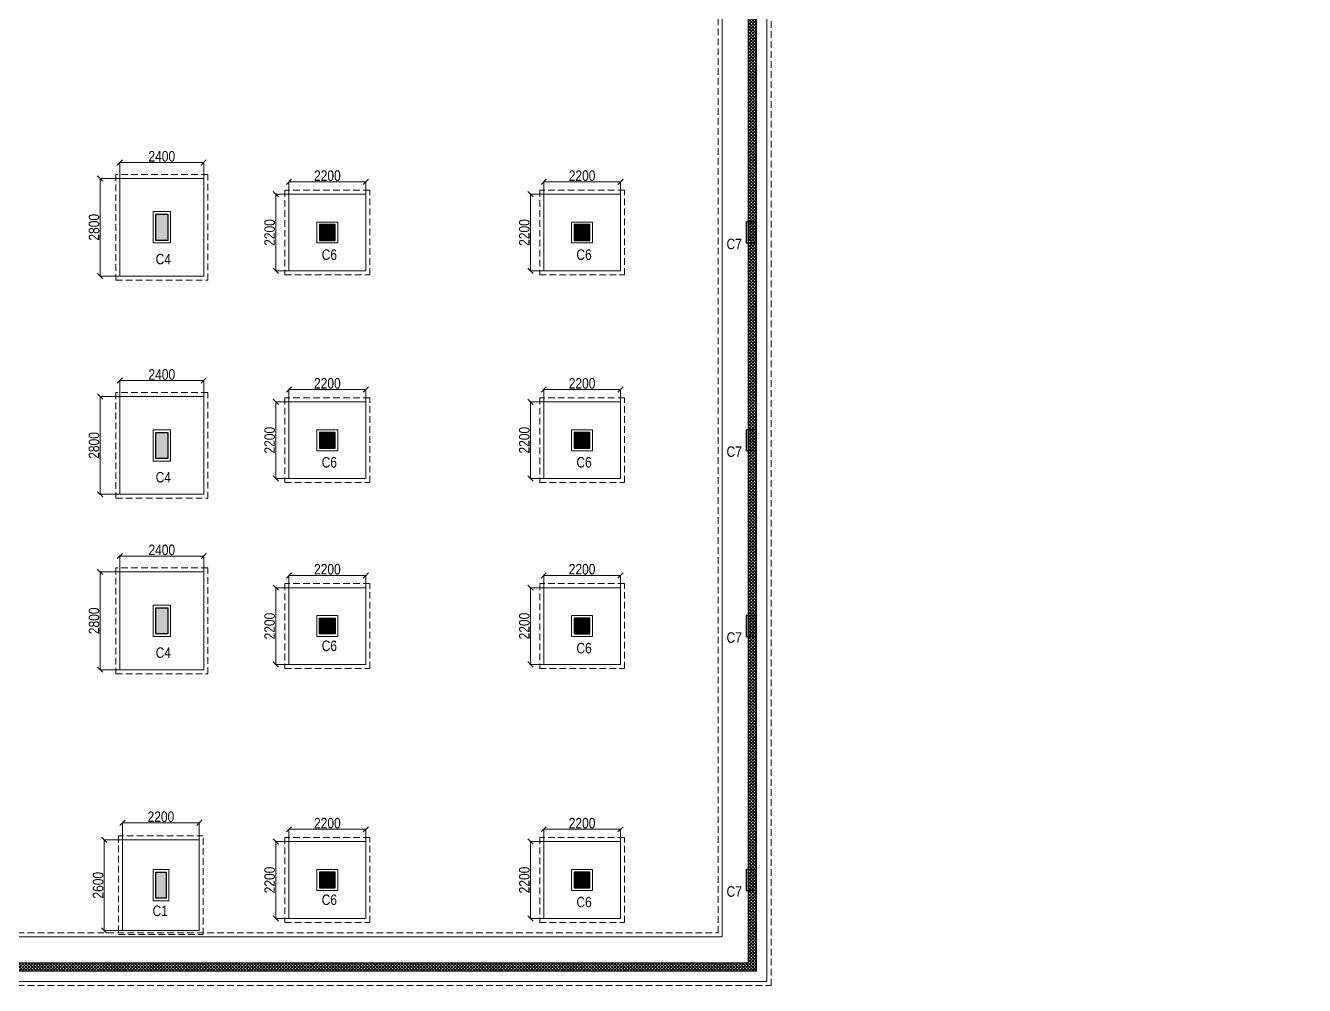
# Model space of a CAD drawing. Header units: millimetres. Extents: x 1112055 to 3390982, y -148532 to 766891.
# Drawn here: x 2014855 to 2051507, y 614217 to 641715 of the extents above; entities that cross this region are included whole.
import ezdxf

# ---------------------------------------------------------------- set-up
doc = ezdxf.new("R2010")
doc.units = ezdxf.units.MM
doc.header["$PDMODE"] = 35
doc.header["$PDSIZE"] = -25
doc.linetypes.add('Hidden', pattern=[9.525, 6.35, -3.175])
for name, color, linetype, lineweight in [('B COL. NO.', 3, 'Continuous', 20), ('B FINAL COLUMN', 1, 'Continuous', 30), ('B FOOTING', 49, 'Continuous', 20), ('B FOOTING DIM', 234, 'Continuous', 9), ('B HATCH', 250, 'Continuous', 0), ('B P.C.C', 251, 'Continuous', 0), ('B TITLE BLOCK', 250, 'Continuous', 0)]:
    doc.layers.add(name, color=color, linetype=linetype, lineweight=lineweight)
doc.layers.add('B Pedestal', color=7, linetype='Continuous', lineweight=9, true_color=0x5c8948)
doc.layers.add('B-COL HT', color=7, linetype='Continuous', lineweight=0, true_color=0x4e4f45)
doc.styles.add('SWINC', font='swissc.ttf')
doc.dimstyles.new('BHOOMI', dxfattribs={"dimtxt": 230, "dimasz": 150, "dimexe": 10, "dimexo": 0, "dimgap": 25, "dimtad": 1, "dimdec": 0, "dimzin": 0, "dimdsep": 46, "dimtxsty": 'SWINC', "dimblk": 'OBLIQUE', "dimcen": 0.09, "dimclrd": 250, "dimclre": 250, "dimclrt": 256, "dimaunit": 1, "dimadec": 3, "dimazin": 0, "dimtfac": 1, "dimtdec": 0, "dimtofl": 0, "dimtmove": 1, "dimatfit": 3, "dimfxl": 100, "dimtolj": 1, "dimtzin": 0, "dimlwd": 9, "dimlwe": 5, "dimarcsym": 0})

# ---------------------------------------------------------------- blocks, each defined once
blk = doc.blocks.new('_Oblique')
at = {"color": 0, "linetype": 'ByBlock', "lineweight": -2}
blk.add_line((-0.5, -0.5), (0.5, 0.5), dxfattribs=at)
blk = doc.blocks.new('*D2893')
at = {"layer": 'B FOOTING DIM', "color": 250, "lineweight": 5, "ltscale": 0.5, "transparency": 16777216}
for p, q in [((2017634, 618387), (2017634, 618884)), ((2017634, 618874), (2019834, 618874)), ((2019834, 618387), (2019834, 618884))]:
    blk.add_line(p, q, dxfattribs=at)
at = {"layer": 'Defpoints', "color": 0, "transparency": 16777216}
for p in [(2019834, 618874), (2017634, 618387), (2019834, 618387)]:
    blk.add_point(p, dxfattribs=at)
at = {"layer": 'B FOOTING DIM', "color": 250, "lineweight": 5, "transparency": 16777216, "xscale": 150, "yscale": 150, "zscale": 150, "rotation": 180}
blk.add_blockref('_Oblique', (2017634, 618874), dxfattribs=at)
at = {"layer": 'B FOOTING DIM', "color": 250, "lineweight": 5, "transparency": 16777216, "xscale": 150, "yscale": 150, "zscale": 150}
blk.add_blockref('_Oblique', (2019834, 618874), dxfattribs=at)
at = {"layer": 'B FOOTING DIM', "transparency": 16777216, "insert": (2018734, 619049), "char_height": 300, "attachment_point": 5, "style": 'SWINC'}
blk.add_mtext('\\A1;2200', dxfattribs=at)
blk = doc.blocks.new('*D2894')
at = {"layer": 'B FOOTING DIM', "color": 250, "lineweight": 5, "ltscale": 0.5, "transparency": 16777216}
for p, q in [((2017634, 618387), (2017100, 618387)), ((2017110, 618387), (2017110, 615787)), ((2017634, 615787), (2017100, 615787))]:
    blk.add_line(p, q, dxfattribs=at)
at = {"layer": 'Defpoints', "color": 0, "transparency": 16777216}
for p in [(2017634, 618387), (2017110, 615787), (2017634, 615787)]:
    blk.add_point(p, dxfattribs=at)
at = {"layer": 'B FOOTING DIM', "color": 250, "lineweight": 5, "transparency": 16777216, "xscale": 150, "yscale": 150, "zscale": 150}
for p, rotation in [((2017110, 618387), 90), ((2017110, 615787), 270)]:
    blk.add_blockref('_Oblique', p, dxfattribs=dict(at, rotation=rotation))
at = {"layer": 'B FOOTING DIM', "transparency": 16777216, "insert": (2016935, 617087), "char_height": 300, "attachment_point": 5, "rotation": 90, "style": 'SWINC'}
blk.add_mtext('\\A1;2600', dxfattribs=at)
blk = doc.blocks.new('*D2919')
at = {"layer": 'B FOOTING DIM', "color": 250, "lineweight": 5, "ltscale": 0.5, "transparency": 16777216}
for p, q in [((2017559, 631087), (2016981, 631087)), ((2016991, 631087), (2016991, 628287)), ((2017559, 628287), (2016981, 628287))]:
    blk.add_line(p, q, dxfattribs=at)
at = {"layer": 'Defpoints', "color": 0, "transparency": 16777216}
for p in [(2017559, 631087), (2016991, 628287), (2017559, 628287)]:
    blk.add_point(p, dxfattribs=at)
at = {"layer": 'B FOOTING DIM', "color": 250, "lineweight": 5, "transparency": 16777216, "xscale": 150, "yscale": 150, "zscale": 150}
for p, rotation in [((2016991, 631087), 90), ((2016991, 628287), 270)]:
    blk.add_blockref('_Oblique', p, dxfattribs=dict(at, rotation=rotation))
at = {"layer": 'B FOOTING DIM', "transparency": 16777216, "insert": (2016816, 629687), "char_height": 300, "attachment_point": 5, "rotation": 90, "style": 'SWINC'}
blk.add_mtext('\\A1;2800', dxfattribs=at)
blk = doc.blocks.new('*D2920')
at = {"layer": 'B FOOTING DIM', "color": 250, "lineweight": 5, "ltscale": 0.5, "transparency": 16777216}
for p, q in [((2017559, 631087), (2017559, 631554)), ((2017559, 631544), (2019959, 631544)), ((2019959, 631087), (2019959, 631554))]:
    blk.add_line(p, q, dxfattribs=at)
at = {"layer": 'Defpoints', "color": 0, "transparency": 16777216}
for p in [(2019959, 631544), (2017559, 631087), (2019959, 631087)]:
    blk.add_point(p, dxfattribs=at)
at = {"layer": 'B FOOTING DIM', "color": 250, "lineweight": 5, "transparency": 16777216, "xscale": 150, "yscale": 150, "zscale": 150, "rotation": 180}
blk.add_blockref('_Oblique', (2017559, 631544), dxfattribs=at)
at = {"layer": 'B FOOTING DIM', "color": 250, "lineweight": 5, "transparency": 16777216, "xscale": 150, "yscale": 150, "zscale": 150}
blk.add_blockref('_Oblique', (2019959, 631544), dxfattribs=at)
at = {"layer": 'B FOOTING DIM', "transparency": 16777216, "insert": (2018759, 631719), "char_height": 300, "attachment_point": 5, "style": 'SWINC'}
blk.add_mtext('\\A1;2400', dxfattribs=at)
blk = doc.blocks.new('*D2921')
at = {"layer": 'B FOOTING DIM', "color": 250, "lineweight": 5, "ltscale": 0.5, "transparency": 16777216}
for p, q in [((2017559, 637337), (2016981, 637337)), ((2016991, 637337), (2016991, 634537)), ((2017559, 634537), (2016981, 634537))]:
    blk.add_line(p, q, dxfattribs=at)
at = {"layer": 'Defpoints', "color": 0, "transparency": 16777216}
for p in [(2017559, 637337), (2016991, 634537), (2017559, 634537)]:
    blk.add_point(p, dxfattribs=at)
at = {"layer": 'B FOOTING DIM', "color": 250, "lineweight": 5, "transparency": 16777216, "xscale": 150, "yscale": 150, "zscale": 150}
for p, rotation in [((2016991, 637337), 90), ((2016991, 634537), 270)]:
    blk.add_blockref('_Oblique', p, dxfattribs=dict(at, rotation=rotation))
at = {"layer": 'B FOOTING DIM', "transparency": 16777216, "insert": (2016816, 635937), "char_height": 300, "attachment_point": 5, "rotation": 90, "style": 'SWINC'}
blk.add_mtext('\\A1;2800', dxfattribs=at)
blk = doc.blocks.new('*D2922')
at = {"layer": 'B FOOTING DIM', "color": 250, "lineweight": 5, "ltscale": 0.5, "transparency": 16777216}
for p, q in [((2017559, 637337), (2017559, 637804)), ((2017559, 637794), (2019959, 637794)), ((2019959, 637337), (2019959, 637804))]:
    blk.add_line(p, q, dxfattribs=at)
at = {"layer": 'Defpoints', "color": 0, "transparency": 16777216}
for p in [(2019959, 637794), (2017559, 637337), (2019959, 637337)]:
    blk.add_point(p, dxfattribs=at)
at = {"layer": 'B FOOTING DIM', "color": 250, "lineweight": 5, "transparency": 16777216, "xscale": 150, "yscale": 150, "zscale": 150, "rotation": 180}
blk.add_blockref('_Oblique', (2017559, 637794), dxfattribs=at)
at = {"layer": 'B FOOTING DIM', "color": 250, "lineweight": 5, "transparency": 16777216, "xscale": 150, "yscale": 150, "zscale": 150}
blk.add_blockref('_Oblique', (2019959, 637794), dxfattribs=at)
at = {"layer": 'B FOOTING DIM', "transparency": 16777216, "insert": (2018759, 637969), "char_height": 300, "attachment_point": 5, "style": 'SWINC'}
blk.add_mtext('\\A1;2400', dxfattribs=at)
blk = doc.blocks.new('*D2605')
at = {"layer": 'B FOOTING DIM', "color": 250, "lineweight": 5, "ltscale": 0.5, "transparency": 16777216}
for p, q in [((2029704, 618337), (2029315, 618337)), ((2029325, 618337), (2029325, 616137)), ((2029704, 616137), (2029315, 616137))]:
    blk.add_line(p, q, dxfattribs=at)
at = {"layer": 'Defpoints', "color": 0, "transparency": 16777216}
for p in [(2029704, 618337), (2029325, 616137), (2029704, 616137)]:
    blk.add_point(p, dxfattribs=at)
at = {"layer": 'B FOOTING DIM', "color": 250, "lineweight": 5, "transparency": 16777216, "xscale": 150, "yscale": 150, "zscale": 150}
for p, rotation in [((2029325, 618337), 90), ((2029325, 616137), 270)]:
    blk.add_blockref('_Oblique', p, dxfattribs=dict(at, rotation=rotation))
at = {"layer": 'B FOOTING DIM', "transparency": 16777216, "insert": (2029150, 617237), "char_height": 300, "attachment_point": 5, "rotation": 90, "style": 'SWINC'}
blk.add_mtext('\\A1;2200', dxfattribs=at)
blk = doc.blocks.new('*D2606')
at = {"layer": 'B FOOTING DIM', "color": 250, "lineweight": 5, "ltscale": 0.5, "transparency": 16777216}
for p, q in [((2029704, 618337), (2029704, 618699)), ((2029704, 618689), (2031904, 618689)), ((2031904, 618337), (2031904, 618699))]:
    blk.add_line(p, q, dxfattribs=at)
at = {"layer": 'Defpoints', "color": 0, "transparency": 16777216}
for p in [(2029704, 618337), (2031904, 618689), (2031904, 618337)]:
    blk.add_point(p, dxfattribs=at)
at = {"layer": 'B FOOTING DIM', "color": 250, "lineweight": 5, "transparency": 16777216, "xscale": 150, "yscale": 150, "zscale": 150, "rotation": 180}
blk.add_blockref('_Oblique', (2029704, 618689), dxfattribs=at)
at = {"layer": 'B FOOTING DIM', "color": 250, "lineweight": 5, "transparency": 16777216, "xscale": 150, "yscale": 150, "zscale": 150}
blk.add_blockref('_Oblique', (2031904, 618689), dxfattribs=at)
at = {"layer": 'B FOOTING DIM', "transparency": 16777216, "insert": (2030804, 618864), "char_height": 300, "attachment_point": 5, "style": 'SWINC'}
blk.add_mtext('\\A1;2200', dxfattribs=at)
blk = doc.blocks.new('*D2607')
at = {"layer": 'B FOOTING DIM', "color": 250, "lineweight": 5, "ltscale": 0.5, "transparency": 16777216}
for p, q in [((2022404, 618337), (2022015, 618337)), ((2022025, 618337), (2022025, 616137)), ((2022404, 616137), (2022015, 616137))]:
    blk.add_line(p, q, dxfattribs=at)
at = {"layer": 'Defpoints', "color": 0, "transparency": 16777216}
for p in [(2022404, 618337), (2022025, 616137), (2022404, 616137)]:
    blk.add_point(p, dxfattribs=at)
at = {"layer": 'B FOOTING DIM', "color": 250, "lineweight": 5, "transparency": 16777216, "xscale": 150, "yscale": 150, "zscale": 150}
for p, rotation in [((2022025, 618337), 90), ((2022025, 616137), 270)]:
    blk.add_blockref('_Oblique', p, dxfattribs=dict(at, rotation=rotation))
at = {"layer": 'B FOOTING DIM', "transparency": 16777216, "insert": (2021850, 617237), "char_height": 300, "attachment_point": 5, "rotation": 90, "style": 'SWINC'}
blk.add_mtext('\\A1;2200', dxfattribs=at)
blk = doc.blocks.new('*D2608')
at = {"layer": 'B FOOTING DIM', "color": 250, "lineweight": 5, "ltscale": 0.5, "transparency": 16777216}
for p, q in [((2022404, 618337), (2022404, 618699)), ((2022404, 618689), (2024604, 618689)), ((2024604, 618337), (2024604, 618699))]:
    blk.add_line(p, q, dxfattribs=at)
at = {"layer": 'Defpoints', "color": 0, "transparency": 16777216}
for p in [(2022404, 618337), (2024604, 618689), (2024604, 618337)]:
    blk.add_point(p, dxfattribs=at)
at = {"layer": 'B FOOTING DIM', "color": 250, "lineweight": 5, "transparency": 16777216, "xscale": 150, "yscale": 150, "zscale": 150, "rotation": 180}
blk.add_blockref('_Oblique', (2022404, 618689), dxfattribs=at)
at = {"layer": 'B FOOTING DIM', "color": 250, "lineweight": 5, "transparency": 16777216, "xscale": 150, "yscale": 150, "zscale": 150}
blk.add_blockref('_Oblique', (2024604, 618689), dxfattribs=at)
at = {"layer": 'B FOOTING DIM', "transparency": 16777216, "insert": (2023504, 618864), "char_height": 300, "attachment_point": 5, "style": 'SWINC'}
blk.add_mtext('\\A1;2200', dxfattribs=at)
blk = doc.blocks.new('*D2609')
at = {"layer": 'B FOOTING DIM', "color": 250, "lineweight": 5, "ltscale": 0.5, "transparency": 16777216}
for p, q in [((2022404, 625612), (2022015, 625612)), ((2022025, 625612), (2022025, 623412)), ((2022404, 623412), (2022015, 623412))]:
    blk.add_line(p, q, dxfattribs=at)
at = {"layer": 'Defpoints', "color": 0, "transparency": 16777216}
for p in [(2022404, 625612), (2022025, 623412), (2022404, 623412)]:
    blk.add_point(p, dxfattribs=at)
at = {"layer": 'B FOOTING DIM', "color": 250, "lineweight": 5, "transparency": 16777216, "xscale": 150, "yscale": 150, "zscale": 150}
for p, rotation in [((2022025, 625612), 90), ((2022025, 623412), 270)]:
    blk.add_blockref('_Oblique', p, dxfattribs=dict(at, rotation=rotation))
at = {"layer": 'B FOOTING DIM', "transparency": 16777216, "insert": (2021850, 624512), "char_height": 300, "attachment_point": 5, "rotation": 90, "style": 'SWINC'}
blk.add_mtext('\\A1;2200', dxfattribs=at)
blk = doc.blocks.new('*D2610')
at = {"layer": 'B FOOTING DIM', "color": 250, "lineweight": 5, "ltscale": 0.5, "transparency": 16777216}
for p, q in [((2022404, 625612), (2022404, 625974)), ((2022404, 625964), (2024604, 625964)), ((2024604, 625612), (2024604, 625974))]:
    blk.add_line(p, q, dxfattribs=at)
at = {"layer": 'Defpoints', "color": 0, "transparency": 16777216}
for p in [(2024604, 625964), (2022404, 625612), (2024604, 625612)]:
    blk.add_point(p, dxfattribs=at)
at = {"layer": 'B FOOTING DIM', "color": 250, "lineweight": 5, "transparency": 16777216, "xscale": 150, "yscale": 150, "zscale": 150, "rotation": 180}
blk.add_blockref('_Oblique', (2022404, 625964), dxfattribs=at)
at = {"layer": 'B FOOTING DIM', "color": 250, "lineweight": 5, "transparency": 16777216, "xscale": 150, "yscale": 150, "zscale": 150}
blk.add_blockref('_Oblique', (2024604, 625964), dxfattribs=at)
at = {"layer": 'B FOOTING DIM', "transparency": 16777216, "insert": (2023504, 626139), "char_height": 300, "attachment_point": 5, "style": 'SWINC'}
blk.add_mtext('\\A1;2200', dxfattribs=at)
blk = doc.blocks.new('*D2611')
at = {"layer": 'B FOOTING DIM', "color": 250, "lineweight": 5, "ltscale": 0.5, "transparency": 16777216}
for p, q in [((2029704, 625612), (2029315, 625612)), ((2029325, 625612), (2029325, 623412)), ((2029704, 623412), (2029315, 623412))]:
    blk.add_line(p, q, dxfattribs=at)
at = {"layer": 'Defpoints', "color": 0, "transparency": 16777216}
for p in [(2029704, 625612), (2029325, 623412), (2029704, 623412)]:
    blk.add_point(p, dxfattribs=at)
at = {"layer": 'B FOOTING DIM', "color": 250, "lineweight": 5, "transparency": 16777216, "xscale": 150, "yscale": 150, "zscale": 150}
for p, rotation in [((2029325, 625612), 90), ((2029325, 623412), 270)]:
    blk.add_blockref('_Oblique', p, dxfattribs=dict(at, rotation=rotation))
at = {"layer": 'B FOOTING DIM', "transparency": 16777216, "insert": (2029150, 624512), "char_height": 300, "attachment_point": 5, "rotation": 90, "style": 'SWINC'}
blk.add_mtext('\\A1;2200', dxfattribs=at)
blk = doc.blocks.new('*D2612')
at = {"layer": 'B FOOTING DIM', "color": 250, "lineweight": 5, "ltscale": 0.5, "transparency": 16777216}
for p, q in [((2029704, 625612), (2029704, 625974)), ((2029704, 625964), (2031904, 625964)), ((2031904, 625612), (2031904, 625974))]:
    blk.add_line(p, q, dxfattribs=at)
at = {"layer": 'Defpoints', "color": 0, "transparency": 16777216}
for p in [(2031904, 625964), (2029704, 625612), (2031904, 625612)]:
    blk.add_point(p, dxfattribs=at)
at = {"layer": 'B FOOTING DIM', "color": 250, "lineweight": 5, "transparency": 16777216, "xscale": 150, "yscale": 150, "zscale": 150, "rotation": 180}
blk.add_blockref('_Oblique', (2029704, 625964), dxfattribs=at)
at = {"layer": 'B FOOTING DIM', "color": 250, "lineweight": 5, "transparency": 16777216, "xscale": 150, "yscale": 150, "zscale": 150}
blk.add_blockref('_Oblique', (2031904, 625964), dxfattribs=at)
at = {"layer": 'B FOOTING DIM', "transparency": 16777216, "insert": (2030804, 626139), "char_height": 300, "attachment_point": 5, "style": 'SWINC'}
blk.add_mtext('\\A1;2200', dxfattribs=at)
blk = doc.blocks.new('*D2613')
at = {"layer": 'B FOOTING DIM', "color": 250, "lineweight": 5, "ltscale": 0.5, "transparency": 16777216}
for p, q in [((2029704, 630937), (2029315, 630937)), ((2029325, 630937), (2029325, 628737)), ((2029704, 628737), (2029315, 628737))]:
    blk.add_line(p, q, dxfattribs=at)
at = {"layer": 'Defpoints', "color": 0, "transparency": 16777216}
for p in [(2029704, 630937), (2029325, 628737), (2029704, 628737)]:
    blk.add_point(p, dxfattribs=at)
at = {"layer": 'B FOOTING DIM', "color": 250, "lineweight": 5, "transparency": 16777216, "xscale": 150, "yscale": 150, "zscale": 150}
for p, rotation in [((2029325, 630937), 90), ((2029325, 628737), 270)]:
    blk.add_blockref('_Oblique', p, dxfattribs=dict(at, rotation=rotation))
at = {"layer": 'B FOOTING DIM', "transparency": 16777216, "insert": (2029150, 629837), "char_height": 300, "attachment_point": 5, "rotation": 90, "style": 'SWINC'}
blk.add_mtext('\\A1;2200', dxfattribs=at)
blk = doc.blocks.new('*D2614')
at = {"layer": 'B FOOTING DIM', "color": 250, "lineweight": 5, "ltscale": 0.5, "transparency": 16777216}
for p, q in [((2029704, 630937), (2029704, 631299)), ((2029704, 631289), (2031904, 631289)), ((2031904, 630937), (2031904, 631299))]:
    blk.add_line(p, q, dxfattribs=at)
at = {"layer": 'Defpoints', "color": 0, "transparency": 16777216}
for p in [(2031904, 631289), (2029704, 630937), (2031904, 630937)]:
    blk.add_point(p, dxfattribs=at)
at = {"layer": 'B FOOTING DIM', "color": 250, "lineweight": 5, "transparency": 16777216, "xscale": 150, "yscale": 150, "zscale": 150, "rotation": 180}
blk.add_blockref('_Oblique', (2029704, 631289), dxfattribs=at)
at = {"layer": 'B FOOTING DIM', "color": 250, "lineweight": 5, "transparency": 16777216, "xscale": 150, "yscale": 150, "zscale": 150}
blk.add_blockref('_Oblique', (2031904, 631289), dxfattribs=at)
at = {"layer": 'B FOOTING DIM', "transparency": 16777216, "insert": (2030804, 631464), "char_height": 300, "attachment_point": 5, "style": 'SWINC'}
blk.add_mtext('\\A1;2200', dxfattribs=at)
blk = doc.blocks.new('*D2615')
at = {"layer": 'B FOOTING DIM', "color": 250, "lineweight": 5, "ltscale": 0.5, "transparency": 16777216}
for p, q in [((2022404, 630937), (2022015, 630937)), ((2022025, 630937), (2022025, 628737)), ((2022404, 628737), (2022015, 628737))]:
    blk.add_line(p, q, dxfattribs=at)
at = {"layer": 'Defpoints', "color": 0, "transparency": 16777216}
for p in [(2022404, 630937), (2022025, 628737), (2022404, 628737)]:
    blk.add_point(p, dxfattribs=at)
at = {"layer": 'B FOOTING DIM', "color": 250, "lineweight": 5, "transparency": 16777216, "xscale": 150, "yscale": 150, "zscale": 150}
for p, rotation in [((2022025, 630937), 90), ((2022025, 628737), 270)]:
    blk.add_blockref('_Oblique', p, dxfattribs=dict(at, rotation=rotation))
at = {"layer": 'B FOOTING DIM', "transparency": 16777216, "insert": (2021850, 629837), "char_height": 300, "attachment_point": 5, "rotation": 90, "style": 'SWINC'}
blk.add_mtext('\\A1;2200', dxfattribs=at)
blk = doc.blocks.new('*D2616')
at = {"layer": 'B FOOTING DIM', "color": 250, "lineweight": 5, "ltscale": 0.5, "transparency": 16777216}
for p, q in [((2022404, 630937), (2022404, 631299)), ((2022404, 631289), (2024604, 631289)), ((2024604, 630937), (2024604, 631299))]:
    blk.add_line(p, q, dxfattribs=at)
at = {"layer": 'Defpoints', "color": 0, "transparency": 16777216}
for p in [(2024604, 631289), (2022404, 630937), (2024604, 630937)]:
    blk.add_point(p, dxfattribs=at)
at = {"layer": 'B FOOTING DIM', "color": 250, "lineweight": 5, "transparency": 16777216, "xscale": 150, "yscale": 150, "zscale": 150, "rotation": 180}
blk.add_blockref('_Oblique', (2022404, 631289), dxfattribs=at)
at = {"layer": 'B FOOTING DIM', "color": 250, "lineweight": 5, "transparency": 16777216, "xscale": 150, "yscale": 150, "zscale": 150}
blk.add_blockref('_Oblique', (2024604, 631289), dxfattribs=at)
at = {"layer": 'B FOOTING DIM', "transparency": 16777216, "insert": (2023504, 631464), "char_height": 300, "attachment_point": 5, "style": 'SWINC'}
blk.add_mtext('\\A1;2200', dxfattribs=at)
blk = doc.blocks.new('*D2617')
at = {"layer": 'B FOOTING DIM', "color": 250, "lineweight": 5, "ltscale": 0.5, "transparency": 16777216}
for p, q in [((2022404, 636887), (2022015, 636887)), ((2022025, 636887), (2022025, 634687)), ((2022404, 634687), (2022015, 634687))]:
    blk.add_line(p, q, dxfattribs=at)
at = {"layer": 'Defpoints', "color": 0, "transparency": 16777216}
for p in [(2022404, 636887), (2022025, 634687), (2022404, 634687)]:
    blk.add_point(p, dxfattribs=at)
at = {"layer": 'B FOOTING DIM', "color": 250, "lineweight": 5, "transparency": 16777216, "xscale": 150, "yscale": 150, "zscale": 150}
for p, rotation in [((2022025, 636887), 90), ((2022025, 634687), 270)]:
    blk.add_blockref('_Oblique', p, dxfattribs=dict(at, rotation=rotation))
at = {"layer": 'B FOOTING DIM', "transparency": 16777216, "insert": (2021850, 635787), "char_height": 300, "attachment_point": 5, "rotation": 90, "style": 'SWINC'}
blk.add_mtext('\\A1;2200', dxfattribs=at)
blk = doc.blocks.new('*D2618')
at = {"layer": 'B FOOTING DIM', "color": 250, "lineweight": 5, "ltscale": 0.5, "transparency": 16777216}
for p, q in [((2022404, 636887), (2022404, 637249)), ((2022404, 637239), (2024604, 637239)), ((2024604, 636887), (2024604, 637249))]:
    blk.add_line(p, q, dxfattribs=at)
at = {"layer": 'Defpoints', "color": 0, "transparency": 16777216}
for p in [(2024604, 637239), (2022404, 636887), (2024604, 636887)]:
    blk.add_point(p, dxfattribs=at)
at = {"layer": 'B FOOTING DIM', "color": 250, "lineweight": 5, "transparency": 16777216, "xscale": 150, "yscale": 150, "zscale": 150, "rotation": 180}
blk.add_blockref('_Oblique', (2022404, 637239), dxfattribs=at)
at = {"layer": 'B FOOTING DIM', "color": 250, "lineweight": 5, "transparency": 16777216, "xscale": 150, "yscale": 150, "zscale": 150}
blk.add_blockref('_Oblique', (2024604, 637239), dxfattribs=at)
at = {"layer": 'B FOOTING DIM', "transparency": 16777216, "insert": (2023504, 637414), "char_height": 300, "attachment_point": 5, "style": 'SWINC'}
blk.add_mtext('\\A1;2200', dxfattribs=at)
blk = doc.blocks.new('*D2619')
at = {"layer": 'B FOOTING DIM', "color": 250, "lineweight": 5, "ltscale": 0.5, "transparency": 16777216}
for p, q in [((2029704, 636887), (2029315, 636887)), ((2029325, 636887), (2029325, 634687)), ((2029704, 634687), (2029315, 634687))]:
    blk.add_line(p, q, dxfattribs=at)
at = {"layer": 'Defpoints', "color": 0, "transparency": 16777216}
for p in [(2029704, 636887), (2029325, 634687), (2029704, 634687)]:
    blk.add_point(p, dxfattribs=at)
at = {"layer": 'B FOOTING DIM', "color": 250, "lineweight": 5, "transparency": 16777216, "xscale": 150, "yscale": 150, "zscale": 150}
for p, rotation in [((2029325, 636887), 90), ((2029325, 634687), 270)]:
    blk.add_blockref('_Oblique', p, dxfattribs=dict(at, rotation=rotation))
at = {"layer": 'B FOOTING DIM', "transparency": 16777216, "insert": (2029150, 635787), "char_height": 300, "attachment_point": 5, "rotation": 90, "style": 'SWINC'}
blk.add_mtext('\\A1;2200', dxfattribs=at)
blk = doc.blocks.new('*D2620')
at = {"layer": 'B FOOTING DIM', "color": 250, "lineweight": 5, "ltscale": 0.5, "transparency": 16777216}
for p, q in [((2029704, 636887), (2029704, 637249)), ((2029704, 637239), (2031904, 637239)), ((2031904, 636887), (2031904, 637249))]:
    blk.add_line(p, q, dxfattribs=at)
at = {"layer": 'Defpoints', "color": 0, "transparency": 16777216}
for p in [(2031904, 637239), (2029704, 636887), (2031904, 636887)]:
    blk.add_point(p, dxfattribs=at)
at = {"layer": 'B FOOTING DIM', "color": 250, "lineweight": 5, "transparency": 16777216, "xscale": 150, "yscale": 150, "zscale": 150, "rotation": 180}
blk.add_blockref('_Oblique', (2029704, 637239), dxfattribs=at)
at = {"layer": 'B FOOTING DIM', "color": 250, "lineweight": 5, "transparency": 16777216, "xscale": 150, "yscale": 150, "zscale": 150}
blk.add_blockref('_Oblique', (2031904, 637239), dxfattribs=at)
at = {"layer": 'B FOOTING DIM', "transparency": 16777216, "insert": (2030804, 637414), "char_height": 300, "attachment_point": 5, "style": 'SWINC'}
blk.add_mtext('\\A1;2200', dxfattribs=at)
blk = doc.blocks.new('*D2641')
at = {"layer": 'B FOOTING DIM', "color": 250, "lineweight": 5, "ltscale": 0.5, "transparency": 16777216}
for p, q in [((2017559, 626062), (2016981, 626062)), ((2016991, 626062), (2016991, 623262)), ((2017559, 623262), (2016981, 623262))]:
    blk.add_line(p, q, dxfattribs=at)
at = {"layer": 'Defpoints', "color": 0, "transparency": 16777216}
for p in [(2017559, 626062), (2016991, 623262), (2017559, 623262)]:
    blk.add_point(p, dxfattribs=at)
at = {"layer": 'B FOOTING DIM', "color": 250, "lineweight": 5, "transparency": 16777216, "xscale": 150, "yscale": 150, "zscale": 150}
for p, rotation in [((2016991, 626062), 90), ((2016991, 623262), 270)]:
    blk.add_blockref('_Oblique', p, dxfattribs=dict(at, rotation=rotation))
at = {"layer": 'B FOOTING DIM', "transparency": 16777216, "insert": (2016816, 624662), "char_height": 300, "attachment_point": 5, "rotation": 90, "style": 'SWINC'}
blk.add_mtext('\\A1;2800', dxfattribs=at)
blk = doc.blocks.new('*D2642')
at = {"layer": 'B FOOTING DIM', "color": 250, "lineweight": 5, "ltscale": 0.5, "transparency": 16777216}
for p, q in [((2017559, 626062), (2017559, 626529)), ((2017559, 626519), (2019959, 626519)), ((2019959, 626062), (2019959, 626529))]:
    blk.add_line(p, q, dxfattribs=at)
at = {"layer": 'Defpoints', "color": 0, "transparency": 16777216}
for p in [(2019959, 626519), (2017559, 626062), (2019959, 626062)]:
    blk.add_point(p, dxfattribs=at)
at = {"layer": 'B FOOTING DIM', "color": 250, "lineweight": 5, "transparency": 16777216, "xscale": 150, "yscale": 150, "zscale": 150, "rotation": 180}
blk.add_blockref('_Oblique', (2017559, 626519), dxfattribs=at)
at = {"layer": 'B FOOTING DIM', "color": 250, "lineweight": 5, "transparency": 16777216, "xscale": 150, "yscale": 150, "zscale": 150}
blk.add_blockref('_Oblique', (2019959, 626519), dxfattribs=at)
at = {"layer": 'B FOOTING DIM', "transparency": 16777216, "insert": (2018759, 626694), "char_height": 300, "attachment_point": 5, "style": 'SWINC'}
blk.add_mtext('\\A1;2400', dxfattribs=at)

msp = doc.modelspace()

# ---------------------------------------------------------------- hatches: boundary and pattern name
at = {"layer": 'B HATCH', "lineweight": 0}
h = msp.add_hatch(dxfattribs=at)
h.set_pattern_fill('ANSI37', color=250, scale=20, style=0)
h.set_pattern_definition([(45, (271573.584, 205286.05), (-44.9012806, 44.9012806), []), (135, (271573.584, 205286.05), (-44.9012806, -44.9012806), [])])
h.paths.add_polyline_path([(2048204.1, 723875.9), (2048204.1, 727418.8), (2041029.1, 727292.9), (2041029.1, 723876.1)], flags=16)
h.paths.add_polyline_path([(2022340.1, 724422.7), (2027289.1, 724422.7), (2027289.1, 727051.5), (2022340.1, 726964.7)], flags=16)
h.paths.add_polyline_path([(2029179.1, 727085), (2029629.1, 727092.9), (2029629.1, 723875.7), (2029179.1, 723875.7)], flags=16)
h.paths.add_polyline_path([(1985114.1, 723607.5), (1985114.1, 614861.9), (2035574.1, 614861.9), (2035574.1, 654741.9), (2048204.1, 654741.9), (2048204.1, 723645.9), (2029165.7, 723646.5), (2029165.7, 720986.9), (2028949.1, 720986.9), (2028949.1, 727080.9), (2027519.1, 727055.8), (2027519.1, 720986.9), (2027289.1, 720986.9), (2027289.1, 724192.7), (2017838.1, 724192.7), (2017838.1, 723607.5)], flags=16)
h.paths.add_polyline_path([(2040803.8, 727289), (2040803.8, 723876.1), (2033374.1, 723876.4), (2033374.1, 727158.6)], flags=16)
h.paths.add_polyline_path([(2029859.1, 723876.5), (2029859.1, 727096.9), (2033144.1, 727154.5), (2033144.1, 723876.4)], flags=16)
h.paths.add_polyline_path([(2017608.1, 723837.5), (1984884.1, 723837.5), (1984884.1, 614631.9), (2035804.1, 614631.9), (2035804.1, 654511.9), (2048434.1, 654511.9), (2048434.1, 727652.9), (2022110.1, 727190.9), (2022110.1, 724422.7), (2017608.1, 724422.7)])
at = {"layer": 'B-COL HT', "lineweight": 0}
h = msp.add_hatch(color=250, dxfattribs=at)
h.dxf.hatch_style = 1
h.paths.add_polyline_path([(2018934.1, 635561.9), (2018584.1, 635561.9), (2018584.1, 636311.9), (2018934.1, 636311.9)])
h = msp.add_hatch(color=250, dxfattribs=at)
h.dxf.hatch_style = 1
h.paths.add_polyline_path([(2023279.1, 635561.9), (2023729.1, 635561.9), (2023729.1, 636011.9), (2023279.1, 636011.9)])
h = msp.add_hatch(color=250, dxfattribs=at)
h.dxf.hatch_style = 1
h.paths.add_polyline_path([(2030579.1, 635561.9), (2031029.1, 635561.9), (2031029.1, 636011.9), (2030579.1, 636011.9)])
h = msp.add_hatch(color=250, dxfattribs=at)
h.dxf.hatch_style = 1
h.paths.add_polyline_path([(2035804.1, 636088.4), (2035504.1, 636088.4), (2035504.1, 635488.4), (2035804.1, 635488.4)])
h = msp.add_hatch(color=250, dxfattribs=at)
h.dxf.hatch_style = 1
h.paths.add_polyline_path([(2035804.1, 630138.4), (2035504.1, 630138.4), (2035504.1, 629538.4), (2035804.1, 629538.4)])
h = msp.add_hatch(color=250, dxfattribs=at)
h.dxf.hatch_style = 1
h.paths.add_polyline_path([(2018934.1, 629311.9), (2018584.1, 629311.9), (2018584.1, 630061.9), (2018934.1, 630061.9)])
h = msp.add_hatch(color=250, dxfattribs=at)
h.dxf.hatch_style = 1
h.paths.add_polyline_path([(2023279.1, 629611.9), (2023729.1, 629611.9), (2023729.1, 630061.9), (2023279.1, 630061.9)])
h = msp.add_hatch(color=250, dxfattribs=at)
h.dxf.hatch_style = 1
h.paths.add_polyline_path([(2030579.1, 629611.9), (2031029.1, 629611.9), (2031029.1, 630061.9), (2030579.1, 630061.9)])
h = msp.add_hatch(color=250, dxfattribs=at)
h.dxf.hatch_style = 1
h.paths.add_polyline_path([(2018934.1, 624286.9), (2018584.1, 624286.9), (2018584.1, 625036.9), (2018934.1, 625036.9)])
h = msp.add_hatch(color=250, dxfattribs=at)
h.dxf.hatch_style = 1
h.paths.add_polyline_path([(2023729.1, 624286.9), (2023729.1, 624736.9), (2023279.1, 624736.9), (2023279.1, 624286.9)])
h = msp.add_hatch(color=250, dxfattribs=at)
h.dxf.hatch_style = 1
h.paths.add_polyline_path([(2030579.1, 624286.9), (2031029.1, 624286.9), (2031029.1, 624736.9), (2030579.1, 624736.9)])
h = msp.add_hatch(color=250, dxfattribs=at)
h.dxf.hatch_style = 1
h.paths.add_polyline_path([(2035804.1, 624813.4), (2035504.1, 624813.4), (2035504.1, 624213.4), (2035804.1, 624213.4)])
h = msp.add_hatch(color=250, dxfattribs=at)
h.dxf.hatch_style = 1
h.paths.add_polyline_path([(2018884.1, 616712.5), (2018584.1, 616712.5), (2018584.1, 617462.5), (2018884.1, 617462.5)])
h = msp.add_hatch(color=250, dxfattribs=at)
h.dxf.hatch_style = 1
h.paths.add_polyline_path([(2023279.1, 617011.9), (2023729.1, 617011.9), (2023729.1, 617461.9), (2023279.1, 617461.9)])
h = msp.add_hatch(color=250, dxfattribs=at)
h.dxf.hatch_style = 1
h.paths.add_polyline_path([(2030579.1, 617011.9), (2031029.1, 617011.9), (2031029.1, 617461.9), (2030579.1, 617461.9)])
h = msp.add_hatch(color=250, dxfattribs=at)
h.dxf.hatch_style = 1
h.paths.add_polyline_path([(2035804.1, 617536.9), (2035504.1, 617536.9), (2035504.1, 616936.9), (2035804.1, 616936.9)])

# ---------------------------------------------------------------- linework, layer by layer
at = {"layer": 'B FINAL COLUMN', "color": 16, "lineweight": 30}
msp.add_lwpolyline([(2017608.1, 723837.5), (1984884.1, 723837.5), (1984884.1, 614631.9), (2035804.1, 614631.9), (2035804.1, 654511.9), (2048434.1, 654511.9), (2048434.1, 727652.9), (2022110.1, 727190.9), (2022110.1, 724422.7), (2017608.1, 724422.7), (2017608.1, 723837.5)], dxfattribs=at)
msp.add_lwpolyline([(1985114.1, 614861.9), (2035574.1, 614861.9), (2035574.1, 654741.9), (2048204.1, 654741.9), (2048204.1, 723645.9), (2029165.7, 723646.5), (2029165.7, 720986.9), (2028949.1, 720986.9), (2028949.1, 727080.9), (2027519.1, 727055.8), (2027519.1, 720986.9), (2027289.1, 720986.9), (2027289.1, 724192.7), (2017838.1, 724192.7), (2017838.1, 723607.5), (1985114.1, 723607.5)], close=True, dxfattribs=at)
at = {"layer": 'B FINAL COLUMN', "color": 5, "lineweight": 30}
for points in [[(2018934.1, 635561.9), (2018584.1, 635561.9), (2018584.1, 636311.9), (2018934.1, 636311.9)], [(2023279.1, 635561.9), (2023729.1, 635561.9), (2023729.1, 636011.9), (2023279.1, 636011.9)], [(2030579.1, 635561.9), (2031029.1, 635561.9), (2031029.1, 636011.9), (2030579.1, 636011.9)], [(2035804.1, 636088.4), (2035504.1, 636088.4), (2035504.1, 635488.4), (2035804.1, 635488.4)], [(2035804.1, 630138.4), (2035504.1, 630138.4), (2035504.1, 629538.4), (2035804.1, 629538.4)], [(2018934.1, 629311.9), (2018584.1, 629311.9), (2018584.1, 630061.9), (2018934.1, 630061.9)], [(2023279.1, 629611.9), (2023729.1, 629611.9), (2023729.1, 630061.9), (2023279.1, 630061.9)], [(2030579.1, 629611.9), (2031029.1, 629611.9), (2031029.1, 630061.9), (2030579.1, 630061.9)], [(2018934.1, 624286.9), (2018584.1, 624286.9), (2018584.1, 625036.9), (2018934.1, 625036.9)], [(2023729.1, 624736.9), (2023729.1, 624286.9), (2023279.1, 624286.9), (2023279.1, 624736.9)], [(2030579.1, 624286.9), (2031029.1, 624286.9), (2031029.1, 624736.9), (2030579.1, 624736.9)], [(2035804.1, 624813.4), (2035504.1, 624813.4), (2035504.1, 624213.4), (2035804.1, 624213.4)], [(2018884.1, 616712.5), (2018584.1, 616712.5), (2018584.1, 617462.5), (2018884.1, 617462.5)], [(2023279.1, 617011.9), (2023729.1, 617011.9), (2023729.1, 617461.9), (2023279.1, 617461.9)], [(2030579.1, 617011.9), (2031029.1, 617011.9), (2031029.1, 617461.9), (2030579.1, 617461.9)], [(2035804.1, 617536.9), (2035504.1, 617536.9), (2035504.1, 616936.9), (2035804.1, 616936.9)]]:
    msp.add_lwpolyline(points, close=True, dxfattribs=at)
at = {"layer": 'B FOOTING'}
for points in [[(2013084.1, 614331.9), (2036104.1, 614331.9), (2036104.1, 654211.9), (2048734.1, 654211.9), (2048734.1, 678611.9)], [(2013084.1, 615611.9), (2034824.1, 615611.9), (2034824.1, 655491.9), (2047454.1, 655491.9), (2047454.1, 678611.9)]]:
    msp.add_lwpolyline(points, dxfattribs=at)
for points in [[(2017559.1, 634536.9), (2019959.1, 634536.9), (2019959.1, 637336.9), (2017559.1, 637336.9)], [(2022404.1, 634686.9), (2024604.1, 634686.9), (2024604.1, 636886.9), (2022404.1, 636886.9)], [(2029704.1, 634686.9), (2031904.1, 634686.9), (2031904.1, 636886.9), (2029704.1, 636886.9)], [(2017559.1, 628286.9), (2019959.1, 628286.9), (2019959.1, 631086.9), (2017559.1, 631086.9)], [(2022404.1, 628736.9), (2024604.1, 628736.9), (2024604.1, 630936.9), (2022404.1, 630936.9)], [(2029704.1, 628736.9), (2031904.1, 628736.9), (2031904.1, 630936.9), (2029704.1, 630936.9)], [(2017559.1, 623261.9), (2019959.1, 623261.9), (2019959.1, 626061.9), (2017559.1, 626061.9)], [(2022404.1, 623411.9), (2024604.1, 623411.9), (2024604.1, 625611.9), (2022404.1, 625611.9)], [(2029704.1, 623411.9), (2031904.1, 623411.9), (2031904.1, 625611.9), (2029704.1, 625611.9)], [(2017634.1, 615787.5), (2019834.1, 615787.5), (2019834.1, 618387.5), (2017634.1, 618387.5)], [(2022404.1, 616136.9), (2024604.1, 616136.9), (2024604.1, 618336.9), (2022404.1, 618336.9)], [(2029704.1, 616136.9), (2031904.1, 616136.9), (2031904.1, 618336.9), (2029704.1, 618336.9)]]:
    msp.add_lwpolyline(points, close=True, dxfattribs=at)
at = {"layer": 'B P.C.C', "color": 250, "linetype": 'Hidden', "lineweight": 0, "ltscale": 30}
for points in [[(2013199.1, 614216.9), (2036219.1, 614216.9), (2036219.1, 654096.9), (2048849.1, 654096.9), (2048849.1, 678496.9)], [(2013199.1, 615726.9), (2034709.1, 615726.9), (2034709.1, 655606.9), (2047339.1, 655606.9), (2047339.1, 678496.9)]]:
    msp.add_lwpolyline(points, dxfattribs=at)
for points in [[(2017444.1, 634421.9), (2020074.1, 634421.9), (2020074.1, 637451.9), (2017444.1, 637451.9)], [(2022289.1, 634571.9), (2024719.1, 634571.9), (2024719.1, 637001.9), (2022289.1, 637001.9)], [(2029589.1, 634571.9), (2032019.1, 634571.9), (2032019.1, 637001.9), (2029589.1, 637001.9)], [(2017444.1, 628171.9), (2020074.1, 628171.9), (2020074.1, 631201.9), (2017444.1, 631201.9)], [(2022289.1, 628621.9), (2024719.1, 628621.9), (2024719.1, 631051.9), (2022289.1, 631051.9)], [(2029589.1, 628621.9), (2032019.1, 628621.9), (2032019.1, 631051.9), (2029589.1, 631051.9)], [(2017444.1, 623146.9), (2020074.1, 623146.9), (2020074.1, 626176.9), (2017444.1, 626176.9)], [(2022289.1, 623296.9), (2024719.1, 623296.9), (2024719.1, 625726.9), (2022289.1, 625726.9)], [(2029589.1, 623296.9), (2032019.1, 623296.9), (2032019.1, 625726.9), (2029589.1, 625726.9)], [(2017519.1, 615672.5), (2019949.1, 615672.5), (2019949.1, 618502.5), (2017519.1, 618502.5)], [(2022289.1, 616021.9), (2024719.1, 616021.9), (2024719.1, 618451.9), (2022289.1, 618451.9)], [(2029589.1, 616021.9), (2032019.1, 616021.9), (2032019.1, 618451.9), (2029589.1, 618451.9)]]:
    msp.add_lwpolyline(points, close=True, dxfattribs=at)
at = {"layer": 'B Pedestal', "color": 87, "lineweight": 9}
for points in [[(2019009.1, 635486.9), (2018509.1, 635486.9), (2018509.1, 636386.9), (2019009.1, 636386.9)], [(2023204.1, 635486.9), (2023804.1, 635486.9), (2023804.1, 636086.9), (2023204.1, 636086.9)], [(2030504.1, 635486.9), (2031104.1, 635486.9), (2031104.1, 636086.9), (2030504.1, 636086.9)], [(2019009.1, 629236.9), (2018509.1, 629236.9), (2018509.1, 630136.9), (2019009.1, 630136.9)], [(2023204.1, 629536.9), (2023804.1, 629536.9), (2023804.1, 630136.9), (2023204.1, 630136.9)], [(2030504.1, 629536.9), (2031104.1, 629536.9), (2031104.1, 630136.9), (2030504.1, 630136.9)], [(2019009.1, 624211.9), (2018509.1, 624211.9), (2018509.1, 625111.9), (2019009.1, 625111.9)], [(2023204.1, 624211.9), (2023804.1, 624211.9), (2023804.1, 624811.9), (2023204.1, 624811.9)], [(2030504.1, 624211.9), (2031104.1, 624211.9), (2031104.1, 624811.9), (2030504.1, 624811.9)], [(2018959.1, 616637.5), (2018509.1, 616637.5), (2018509.1, 617537.5), (2018959.1, 617537.5)], [(2023204.1, 616936.9), (2023804.1, 616936.9), (2023804.1, 617536.9), (2023204.1, 617536.9)], [(2030504.1, 616936.9), (2031104.1, 616936.9), (2031104.1, 617536.9), (2030504.1, 617536.9)]]:
    msp.add_lwpolyline(points, close=True, dxfattribs=at)

# ---------------------------------------------------------------- texts
at = {"layer": 'B COL. NO.', "style": 'SWINC'}
for s, p in [('C7', (2034944.7, 635308.7)), ('C6', (2023341.9, 635004.1)), ('C6', (2030641.9, 635004.1)), ('C4', (2018583.6, 634875.8)), ('C6', (2023341.9, 629054.1)), ('C6', (2030641.9, 629054.1)), ('C7', (2034944.7, 629358.7)), ('C4', (2018583.6, 628625.8)), ('C7', (2034944.7, 624033.7)), ('C4', (2018583.6, 623600.8)), ('C6', (2023341.9, 623796.4)), ('C6', (2030641.9, 623729.1)), ('C7', (2034944.7, 616757.2)), ('C1', (2018495, 616204.5)), ('C6', (2023341.9, 616521.4)), ('C6', (2030641.9, 616454.1))]:
    msp.add_text(s, height=300, dxfattribs=at).set_placement(p)
at = {"layer": 'B TITLE BLOCK', "color": 251, "insert": (2379779.8, 615248.5), "char_height": 306.257, "attachment_point": 2, "style": 'SWINC'}
msp.add_mtext_dynamic_manual_height_columns('\\pxsm1,qj;{\\fBankGothic Lt BT|b0|i0|c0|p34;BHOOMI\\P\\ps*,q*;\\fGost|b0|i0|c0|p2;\\H0.8x;- CONSULTANTS -\\C1; }', width=800798.623, gutter_width=0, heights=[112641.5], dxfattribs=at)

# ---------------------------------------------------------------- dimensions: what is measured, and where the dimension line sits
at = {"layer": 'B FOOTING DIM', "color": 250, "ltscale": 0.5}
for base, p1, p2, picture, middle in [((2019959.1, 637794.3), (2017559.1, 637336.9), (2019959.1, 637336.9), '*D2922', (2018759.1, 637969.3)), ((2024604.1, 637238.9), (2022404.1, 636886.9), (2024604.1, 636886.9), '*D2618', (2023504.1, 637413.9)), ((2031904.1, 637238.9), (2029704.1, 636886.9), (2031904.1, 636886.9), '*D2620', (2030804.1, 637413.9)), ((2019959.1, 631544.3), (2017559.1, 631086.9), (2019959.1, 631086.9), '*D2920', (2018759.1, 631719.3)), ((2024604.1, 631288.9), (2022404.1, 630936.9), (2024604.1, 630936.9), '*D2616', (2023504.1, 631463.9)), ((2031904.1, 631288.9), (2029704.1, 630936.9), (2031904.1, 630936.9), '*D2614', (2030804.1, 631463.9)), ((2019959.1, 626519.3), (2017559.1, 626061.9), (2019959.1, 626061.9), '*D2642', (2018759.1, 626694.3)), ((2024604.1, 625963.9), (2022404.1, 625611.9), (2024604.1, 625611.9), '*D2610', (2023504.1, 626138.9)), ((2031904.1, 625963.9), (2029704.1, 625611.9), (2031904.1, 625611.9), '*D2612', (2030804.1, 626138.9)), ((2019834.1, 618873.5), (2017634.1, 618387.5), (2019834.1, 618387.5), '*D2893', (2018734.1, 619048.5)), ((2024604.1, 618688.9), (2022404.1, 618336.9), (2024604.1, 618336.9), '*D2608', (2023504.1, 618863.9)), ((2031904.1, 618688.9), (2029704.1, 618336.9), (2031904.1, 618336.9), '*D2606', (2030804.1, 618863.9))]:
    dim = msp.add_linear_dim(base=base, p1=p1, p2=p2, dimstyle='BHOOMI', override={"dimtxt": 300, "dimlwd": 5}, dxfattribs=at)
    dim.commit()
    dim.dimension.update_dxf_attribs({"geometry": picture, "text_midpoint": middle})
for base, p1, p2, picture, middle in [((2016990.6, 634536.9), (2017559.1, 637336.9), (2017559.1, 634536.9), '*D2921', (2016815.6, 635936.9)), ((2022024.8, 634686.9), (2022404.1, 636886.9), (2022404.1, 634686.9), '*D2617', (2021849.8, 635786.9)), ((2029324.8, 634686.9), (2029704.1, 636886.9), (2029704.1, 634686.9), '*D2619', (2029149.8, 635786.9)), ((2016990.6, 628286.9), (2017559.1, 631086.9), (2017559.1, 628286.9), '*D2919', (2016815.6, 629686.9)), ((2022024.8, 628736.9), (2022404.1, 630936.9), (2022404.1, 628736.9), '*D2615', (2021849.8, 629836.9)), ((2029324.8, 628736.9), (2029704.1, 630936.9), (2029704.1, 628736.9), '*D2613', (2029149.8, 629836.9)), ((2016990.6, 623261.9), (2017559.1, 626061.9), (2017559.1, 623261.9), '*D2641', (2016815.6, 624661.9)), ((2022024.8, 623411.9), (2022404.1, 625611.9), (2022404.1, 623411.9), '*D2609', (2021849.8, 624511.9)), ((2029324.8, 623411.9), (2029704.1, 625611.9), (2029704.1, 623411.9), '*D2611', (2029149.8, 624511.9)), ((2017110.5, 615787.5), (2017634.1, 618387.5), (2017634.1, 615787.5), '*D2894', (2016935.5, 617087.5)), ((2022024.8, 616136.9), (2022404.1, 618336.9), (2022404.1, 616136.9), '*D2607', (2021849.8, 617236.9)), ((2029324.8, 616136.9), (2029704.1, 618336.9), (2029704.1, 616136.9), '*D2605', (2029149.8, 617236.9))]:
    dim = msp.add_linear_dim(base=base, p1=p1, p2=p2, angle=90, dimstyle='BHOOMI', override={"dimtxt": 300, "dimlwd": 5}, dxfattribs=at)
    dim.commit()
    dim.dimension.update_dxf_attribs({"geometry": picture, "text_midpoint": middle})

doc.saveas('drawing.dxf')
